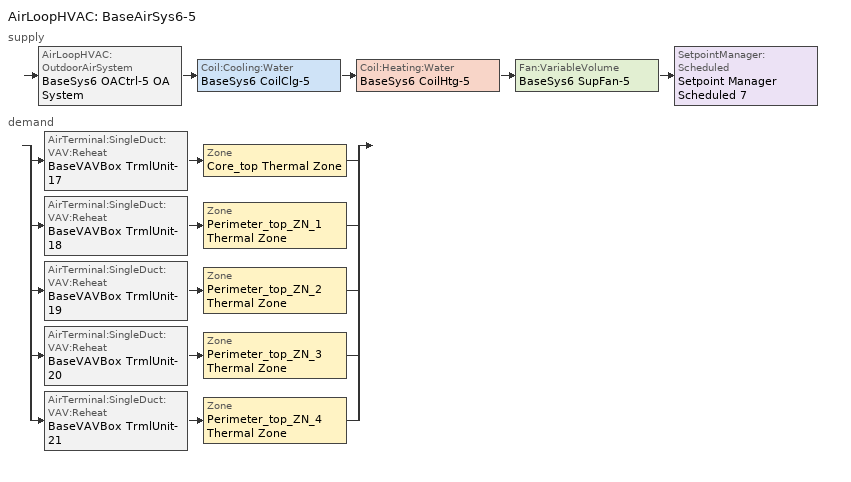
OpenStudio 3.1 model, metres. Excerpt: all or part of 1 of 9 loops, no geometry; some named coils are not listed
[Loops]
AirLoopHVAC 'BaseAirSys6-5'
 supply: AirLoopHVAC:OutdoorAirSystem 'BaseSys6 OACtrl-5 OA System' > Coil:Cooling:Water 'BaseSys6 CoilClg-5' > Coil:Heating:Water 'BaseSys6 CoilHtg-5' > Fan:VariableVolume 'BaseSys6 SupFan-5' > SetpointManager:Scheduled 'Setpoint Manager Scheduled 7'
 demand: split
  | AirTerminal:SingleDuct:VAV:Reheat 'BaseVAVBox TrmlUnit-17' > Zone 'Core_top Thermal Zone'
  | AirTerminal:SingleDuct:VAV:Reheat 'BaseVAVBox TrmlUnit-18' > Zone 'Perimeter_top_ZN_1 Thermal Zone'
  | AirTerminal:SingleDuct:VAV:Reheat 'BaseVAVBox TrmlUnit-19' > Zone 'Perimeter_top_ZN_2 Thermal Zone'
  | AirTerminal:SingleDuct:VAV:Reheat 'BaseVAVBox TrmlUnit-20' > Zone 'Perimeter_top_ZN_3 Thermal Zone'
  | AirTerminal:SingleDuct:VAV:Reheat 'BaseVAVBox TrmlUnit-21' > Zone 'Perimeter_top_ZN_4 Thermal Zone'
[Sizing:Zone] Zone Cooling Design Supply Air Temperature Input Method=TemperatureDifference; Zone Cooling Design Supply Air Temperature {C}=14; Zone Heating Design Supply Air Temperature Input Method=TemperatureDifference; Zone Heating Design Supply Air Temperature {C}=40; Zone Heating Design Supply Air Temperature Difference {deltaC}=13.8889; Zone Cooling Design Supply Air Humidity Ratio {kg-H2O/kg-air}=0.0085; Zone Heating Design Supply Air Humidity Ratio {kg-H2O/kg-air}=0.008; Zone Heating Sizing Factor=1; Zone Cooling Sizing Factor=1; Cooling Design Air Flow Method=DesignDay; Cooling Minimum Air Flow per Zone Floor Area {m3/s-m2}=0; Cooling Minimum Air Flow {m3/s}=0; Cooling Minimum Air Flow Fraction=0; Heating Design Air Flow Method=DesignDayWithLimit; Heating Maximum Air Flow per Zone Floor Area {m3/s-m2}=0; Heating Maximum Air Flow {m3/s}=0; Heating Maximum Air Flow Fraction=0.5; Account for Dedicated Outdoor Air System=No; Dedicated Outdoor Air System Control Strategy=NeutralSupplyAir; Dedicated Outdoor Air Low Setpoint Temperature for Design {C}=autosize; Dedicated Outdoor Air High Setpoint Temperature for Design {C}=autosize
Name | Zone Cooling Design Supply Air Temperature Difference {deltaC}
Core_top Thermal Zone | 8.33333
Perimeter_top_ZN_1 Thermal Zone; Perimeter_top_ZN_2 Thermal Zone; Perimeter_top_ZN_3 Thermal Zone; Perimeter_top_ZN_4 Thermal Zone | 11.1111
[Zone equipment]
Core_top Thermal Zone: BaseVAVBox TrmlUnit-17
Perimeter_top_ZN_1 Thermal Zone: BaseVAVBox TrmlUnit-18
Perimeter_top_ZN_2 Thermal Zone: BaseVAVBox TrmlUnit-19
Perimeter_top_ZN_3 Thermal Zone: BaseVAVBox TrmlUnit-20
Perimeter_top_ZN_4 Thermal Zone: BaseVAVBox TrmlUnit-21
[SetpointManager:Scheduled]
Setpoint Manager Scheduled 7: Control Variable=Temperature; Schedule=BaseAirSys6-5 Supply Air Temp Schedule; Setpoint Node or NodeList=BaseSys6 SupFan-5 Outlet Node
[AirLoopHVAC]
BaseAirSys6-5: Availability Schedule=OfficeHVACAvail; Design Supply Air Flow Rate {m3/s}=autosize; Design Return Air Flow Fraction of Supply Air Flow=1
[Sizing:System]
BaseAirSys6-5: Type of Load to Size On=Sensible; Design Outdoor Air Flow Rate {m3/s}=Autosize; Central Heating Maximum System Air Flow Ratio=0.5; Preheat Design Temperature {C}=5.68434e-14; Preheat Design Humidity Ratio {kg-H2O/kg-Air}=0; Precool Design Temperature {C}=5.68434e-14; Precool Design Humidity Ratio {kg-H2O/kg-Air}=0; Central Cooling Design Supply Air Temperature {C}=12.7778; Central Heating Design Supply Air Temperature {C}=15.5556; Sizing Option=Coincident; 100% Outdoor Air in Cooling=No; 100% Outdoor Air in Heating=No; Central Cooling Design Supply Air Humidity Ratio {kg-H2O/kg-Air}=0.0085; Central Heating Design Supply Air Humidity Ratio {kg-H2O/kg-Air}=0.008; Cooling Design Air Flow Method=DesignDay; Cooling Design Air Flow Rate {m3/s}=0; Heating Design Air Flow Method=DesignDay; Heating Design Air Flow Rate {m3/s}=0; System Outdoor Air Method=ZoneSum; Zone Maximum Outdoor Air Fraction=1; Cooling Supply Air Flow Rate Per Floor Area {m3/s-m2}=0.00996765; Cooling Fraction of Autosized Cooling Supply Air Flow Rate=1; Cooling Supply Air Flow Rate Per Unit Cooling Capacity {m3/s-W}=3.94755e-05; Heating Supply Air Flow Rate Per Floor Area {m3/s-m2}=0.00996765; Heating Fraction of Autosized Heating Supply Air Flow Rate=1; Heating Fraction of Autosized Cooling Supply Air Flow Rate=1; Heating Supply Air Flow Rate Per Unit Heating Capacity {m3/s-W}=3.15882e-05; Cooling Design Capacity Method=CoolingDesignCapacity; Cooling Design Capacity {W}=autosize; Cooling Design Capacity Per Floor Area {W/m2}=234.7; Fraction of Autosized Cooling Design Capacity=1; Heating Design Capacity Method=HeatingDesignCapacity; Heating Design Capacity {W}=autosize; Heating Design Capacity Per Floor Area {W/m2}=157; Fraction of Autosized Heating Design Capacity=1; Central Cooling Capacity Control Method=OnOff
[Fan:VariableVolume]
BaseSys6 SupFan-5: Availability Schedule=Always On Discrete; Fan Total Efficiency=1; Pressure Rise {Pa}=0; Maximum Flow Rate {m3/s}=Autosize; Fan Power Minimum Flow Rate Input Method=FixedFlowRate; Fan Power Minimum Flow Fraction=0; Fan Power Minimum Air Flow Rate {m3/s}=0; Motor Efficiency=1; Motor In Airstream Fraction=1; Fan Power Coefficient 1=0.04076; Fan Power Coefficient 2=0.088045; Fan Power Coefficient 3=-0.072926; Fan Power Coefficient 4=0.94374; Fan Power Coefficient 5=0
[Controller:OutdoorAir]
BaseSys6 OACtrl-5: Minimum Outdoor Air Flow Rate {m3/s}=0; Maximum Outdoor Air Flow Rate {m3/s}=Autosize; Economizer Control Type=NoEconomizer; Economizer Control Action Type=ModulateFlow; Economizer Maximum Limit Enthalpy {J/kg}=64000; Lockout Type=NoLockout; Minimum Limit Type=FixedMinimum; Minimum Outdoor Air Schedule=BaseSys6 OACtrl-5 Schedule; Controller Mechanical Ventilation=BaseSys6 OACtrl-5 Mech Vent Controller; High Humidity Control=No; Heat Recovery Bypass Control Type=BypassWhenWithinEconomizerLimits
[Controller:MechanicalVentilation]
BaseSys6 OACtrl-5 Mech Vent Controller: Availability Schedule=Always On Discrete; System Outdoor Air Method=ZoneSum
[AirLoopHVAC:OutdoorAirSystem]
BaseSys6 OACtrl-5 OA System: Controller=BaseSys6 OACtrl-5
[AirTerminal:SingleDuct:VAV:Reheat] Availability Schedule=Always On Discrete; Maximum Air Flow Rate {m3/s}=AutoSize; Zone Minimum Air Flow Input Method=FixedFlowRate; Constant Minimum Air Flow Fraction=0.3; Maximum Hot Water or Steam Flow Rate {m3/s}=AutoSize; Minimum Hot Water or Steam Flow Rate {m3/s}=0; Convergence Tolerance=0.001; Damper Heating Action=Reverse; Maximum Flow Fraction During Reheat=0.5; Maximum Reheat Air Temperature {C}=35; Control For Outdoor Air=No
Name | Fixed Minimum Air Flow Rate {m3/s} | Reheat Coil
BaseVAVBox TrmlUnit-17 | 1.92963 | BaseVAVBox CoilHtg-17
BaseVAVBox TrmlUnit-18 | 0.238825 | BaseVAVBox CoilHtg-18
BaseVAVBox TrmlUnit-19 | 0.153906 | BaseVAVBox CoilHtg-19
BaseVAVBox TrmlUnit-20 | 0.238827 | BaseVAVBox CoilHtg-20
BaseVAVBox TrmlUnit-21 | 0.153904 | BaseVAVBox CoilHtg-21
[Schedule:Day]
OfficeHVACAvailSun; BaseSys6 OACtrl-5 Schedule Week 1 Sunday; BaseSys6 OACtrl-5 Schedule Week 1 Holiday; BaseSys6 OACtrl-5 Schedule Week 1 Custom 1; BaseSys6 OACtrl-5 Schedule Week 1 Custom 2: 1, 0, 0, 2, 0, 0, 3, 0, 0, 4, 0, 0, 5, 0, 0, 6, 0, 0, 7, 0, 0, 8, 0, 0, 9, 0, 0, 10, 0, 0, 11, 0, 0, 12, 0, 0, 13, 0, 0, 14, 0, 0, 15, 0, 0, 16, 0, 0, 17, 0, 0, 18, 0, 0, 19, 0, 0, 20, 0, 0, 21, 0, 0, 22, 0, 0, 23, 0, 0, 24, 0, 0
OfficeHVACAvailWD; BaseSys6 OACtrl-5 Schedule Week 1 Monday; BaseSys6 OACtrl-5 Schedule Week 1 Tuesday; BaseSys6 OACtrl-5 Schedule Week 1 Wednesday; BaseSys6 OACtrl-5 Schedule Week 1 Thursday; BaseSys6 OACtrl-5 Schedule Week 1 Friday: 1, 0, 0, 2, 0, 0, 3, 0, 0, 4, 0, 0, 5, 0, 0, 6, 0, 1, 7, 0, 1, 8, 0, 1, 9, 0, 1, 10, 0, 1, 11, 0, 1, 12, 0, 1, 13, 0, 1, 14, 0, 1, 15, 0, 1, 16, 0, 1, 17, 0, 1, 18, 0, 1, 19, 0, 1, 20, 0, 1, 21, 0, 1, 22, 0, 1, 23, 0, 1, 24, 0, 1
OfficeHVACAvailSat; BaseSys6 OACtrl-5 Schedule Week 1 Saturday: 1, 0, 0, 2, 0, 0, 3, 0, 0, 4, 0, 0, 5, 0, 0, 6, 0, 1, 7, 0, 1, 8, 0, 1, 9, 0, 1, 10, 0, 1, 11, 0, 1, 12, 0, 1, 13, 0, 1, 14, 0, 1, 15, 0, 1, 16, 0, 1, 17, 0, 1, 18, 0, 1, 19, 0, 1, 20, 0, 0, 21, 0, 0, 22, 0, 0, 23, 0, 0, 24, 0, 0
AllOnHVACAvailDay; BaseSys6 OACtrl-5 Schedule Week 1 Summer; BaseSys6 OACtrl-5 Schedule Week 1 Winter: 1, 0, 1, 2, 0, 1, 3, 0, 1, 4, 0, 1, 5, 0, 1, 6, 0, 1, 7, 0, 1, 8, 0, 1, 9, 0, 1, 10, 0, 1, 11, 0, 1, 12, 0, 1, 13, 0, 1, 14, 0, 1, 15, 0, 1, 16, 0, 1, 17, 0, 1, 18, 0, 1, 19, 0, 1, 20, 0, 1, 21, 0, 1, 22, 0, 1, 23, 0, 1, 24, 0, 1
Schedule Day 7: 24, 0, 12.7778
[Schedule:Week]
OfficeHVACAvailWk: OfficeHVACAvailSun, OfficeHVACAvailWD, OfficeHVACAvailWD, OfficeHVACAvailWD, OfficeHVACAvailWD, OfficeHVACAvailWD, OfficeHVACAvailSat, OfficeHVACAvailSun, AllOnHVACAvailDay, AllOnHVACAvailDay, OfficeHVACAvailSun, OfficeHVACAvailSun
BaseSys6 OACtrl-5 Schedule Week 1: BaseSys6 OACtrl-5 Schedule Week 1 Sunday, BaseSys6 OACtrl-5 Schedule Week 1 Monday, BaseSys6 OACtrl-5 Schedule Week 1 Tuesday, BaseSys6 OACtrl-5 Schedule Week 1 Wednesday, BaseSys6 OACtrl-5 Schedule Week 1 Thursday, BaseSys6 OACtrl-5 Schedule Week 1 Friday, BaseSys6 OACtrl-5 Schedule Week 1 Saturday, BaseSys6 OACtrl-5 Schedule Week 1 Holiday, BaseSys6 OACtrl-5 Schedule Week 1 Summer, BaseSys6 OACtrl-5 Schedule Week 1 Winter, BaseSys6 OACtrl-5 Schedule Week 1 Custom 1, BaseSys6 OACtrl-5 Schedule Week 1 Custom 2
[Schedule:Year]
OfficeHVACAvail: 12, 31, OfficeHVACAvailWk
BaseSys6 OACtrl-5 Schedule: 12, 31, BaseSys6 OACtrl-5 Schedule Week 1
[Schedule:Ruleset]
BaseAirSys6-5 Supply Air Temp Schedule: Default Day Schedule=Schedule Day 7
[Schedule:Constant]
Always On Discrete: Value=1
